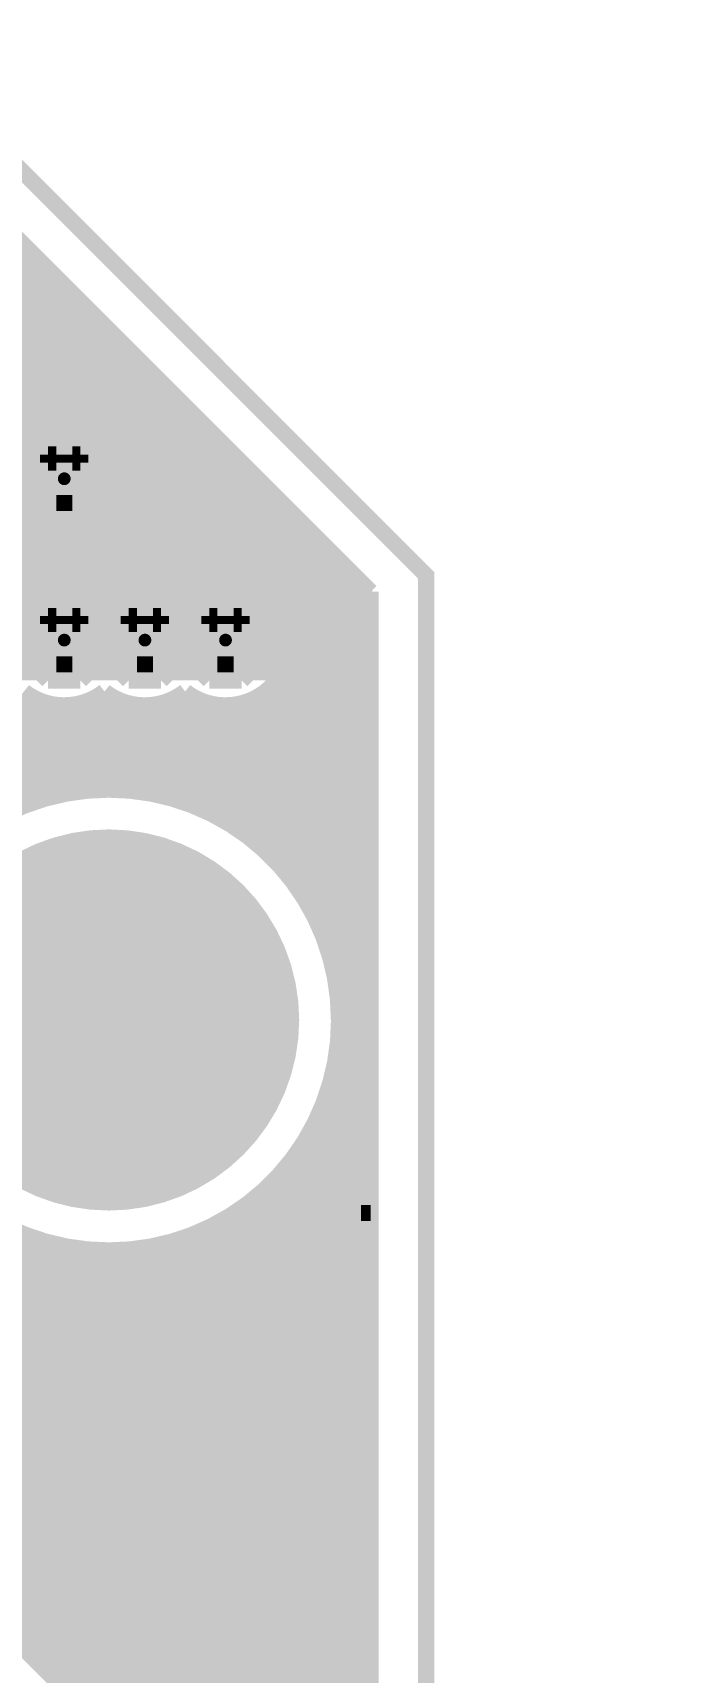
# Model space of a CAD drawing. Extents: x 980 to 1163, y 595 to 881.
# Drawn here: x 1107.46 to 1117.57, y 839.43 to 865.23 of the extents above; entities that cross this region are included whole.
import ezdxf

# ---------------------------------------------------------------- set-up
doc = ezdxf.new("R2010")
doc.units = 0
doc.header["$LTSCALE"] = 10
doc.header["$MEASUREMENT"] = 0
doc.layers.get('0').update_dxf_attribs({"linetype": 'CONTINUOUS'})
doc.layers.get('Defpoints').update_dxf_attribs({"linetype": 'CONTINUOUS'})
for name, color, linetype in [('22-304-2_BOT', 7, 'CONTINUOUS'), ('22-304-2_DRD', 7, 'CONTINUOUS'), ('22-304-2_DRL', 2, 'CONTINUOUS'), ('22-304-2_IN1', 4, 'CONTINUOUS'), ('22-304-2_IN2', 3, 'CONTINUOUS'), ('22-304-2_SMB', 5, 'CONTINUOUS'), ('22-304-2_SMT', 10, 'CONTINUOUS'), ('22-304-2_SPB', 14, 'CONTINUOUS'), ('22-304-2_SSB', 12, 'CONTINUOUS'), ('22-304-2_SST', 11, 'CONTINUOUS'), ('22-304-2_TOP', 13, 'CONTINUOUS'), ('quote', 6, 'CONTINUOUS'), ('THRUHOLE_TAP', 7, 'CONTINUOUS')]:
    doc.layers.add(name, color=color, linetype=linetype)
doc.styles.add('STILE3', font='arial.ttf', dxfattribs={"width": 1.2, "height": 3})
doc.dimstyles.new('QUOTE', dxfattribs={"dimscale": 0, "dimtxt": 3, "dimasz": 4, "dimexe": 2, "dimexo": 5, "dimgap": 2, "dimtad": 1, "dimdec": 1, "dimzin": 13, "dimdsep": 46, "dimtxsty": 'STILE3', "dimcen": 0, "dimclrt": 7, "dimadec": 0, "dimazin": 0, "dimtfac": 0.666667, "dimtdec": 1, "dimtofl": 0, "dimtmove": 2, "dimatfit": 3, "dimfxl": 0, "dimtolj": 1, "dimtzin": 13, "dimarcsym": 0})

# ---------------------------------------------------------------- blocks, each defined once
blk = doc.blocks.new('ROUND_1')
at = {"const_width": 2.99974}
blk.add_lwpolyline([(-1.49987, 0, 1), (1.49987, 0, 1)], format="xyb", close=True, dxfattribs=at)
blk = doc.blocks.new('RECTANGLE_3')
blk.add_solid([(0.4826, 0.4064), (0.4826, -0.4064), (-0.4826, 0.4064), (-0.4826, -0.4064)])
blk = doc.blocks.new('ROUND_35')
at = {"const_width": 0.40005}
blk.add_lwpolyline([(-0.200024, 0, 1), (0.200024, 0, 1)], format="xyb", close=True, dxfattribs=at)
blk = doc.blocks.new('ROUND_83')
at = {"const_width": 1.6002}
blk.add_lwpolyline([(-0.8001, 0, 1), (0.8001, 0, 1)], format="xyb", close=True, dxfattribs=at)
blk = doc.blocks.new('ROUND_86')
at = {"const_width": 0.10033}
blk.add_lwpolyline([(-0.050164, 0, 1), (0.050164, 0, 1)], format="xyb", close=True, dxfattribs=at)
blk = doc.blocks.new('ROUND_80')
at = {"const_width": 0.10033}
blk.add_lwpolyline([(-0.050164, 0, 1), (0.050164, 0, 1)], format="xyb", close=True, dxfattribs=at)
blk = doc.blocks.new('*D93')
at = {"layer": 'Defpoints', "color": 0, "transparency": 16777216}
for p in [(1146.158, 875.17), (1001.361, 819.692), (1146.158, 819.692)]:
    blk.add_point(p, dxfattribs=at)
at = {"layer": 'quote', "color": 0, "lineweight": -2, "transparency": 16777216}
for p, q in [((1001.361, 824.692), (1001.361, 877.17)), ((1146.158, 824.692), (1146.158, 877.17)), ((1005.361, 875.17), (1142.158, 875.17))]:
    blk.add_line(p, q, dxfattribs=at)
at = {"layer": 'quote', "color": 0, "transparency": 16777216}
for points in [[(1005.361, 875.837), (1005.361, 874.503), (1001.361, 875.17)], [(1142.158, 875.837), (1142.158, 874.503), (1146.158, 875.17)]]:
    blk.add_solid(points, dxfattribs=at)
at = {"layer": 'quote', "color": 7, "transparency": 16777216, "insert": (1073.759, 878.702), "char_height": 3, "attachment_point": 5, "style": 'STILE3'}
blk.add_mtext('\\A1;144.8', dxfattribs=at)

msp = doc.modelspace()

# ---------------------------------------------------------------- linework, layer by layer
at = {"layer": '22-304-2_BOT'}
for points, const_width in [([(1104.276, 863.926), (1112.023, 856.179)], 0.254), ([(1107.426, 860.777), (1089.163, 860.777)], 0.254), ([(1107.654, 860.548), (1089.163, 860.548)], 0.254), ([(1107.553, 860.65), (1107.553, 855.163)], 0.254), ([(1107.883, 860.319), (1089.163, 860.319)], 0.254), ([(1107.781, 860.421), (1107.781, 855.163)], 0.254), ([(1108.01, 860.192), (1108.01, 855.163)], 0.254), ([(1108.112, 860.091), (1089.163, 860.091)], 0.254), ([(1108.239, 859.964), (1108.239, 855.163)], 0.254), ([(1108.34, 859.862), (1089.163, 859.862)], 0.254), ([(1108.467, 859.735), (1108.467, 855.163)], 0.254), ([(1108.569, 859.634), (1089.163, 859.634)], 0.254), ([(1108.696, 859.507), (1108.696, 855.163)], 0.254), ([(1108.797, 859.405), (1089.163, 859.405)], 0.254), ([(1109.026, 859.176), (1089.163, 859.176)], 0.254), ([(1108.924, 859.278), (1108.924, 855.163)], 0.254), ([(1109.255, 858.948), (1089.163, 858.948)], 0.254), ([(1109.153, 859.049), (1109.153, 855.163)], 0.254), ([(1109.483, 858.719), (1089.163, 858.719)], 0.254), ([(1109.382, 858.821), (1109.382, 855.163)], 0.254), ([(1109.712, 858.491), (1089.163, 858.491)], 0.254), ([(1109.61, 858.592), (1109.61, 855.163)], 0.254), ([(1109.94, 858.262), (1089.163, 858.262)], 0.254), ([(1109.839, 858.364), (1109.839, 855.163)], 0.254), ([(1110.067, 858.135), (1110.067, 855.163)], 0.254), ([(1110.169, 858.033), (1089.163, 858.033)], 0.254), ([(1110.296, 857.906), (1110.296, 855.163)], 0.254), ([(1110.398, 857.805), (1089.163, 857.805)], 0.254), ([(1110.525, 857.678), (1110.525, 855.163)], 0.254), ([(1110.626, 857.576), (1089.163, 857.576)], 0.254), ([(1110.855, 857.348), (1089.163, 857.348)], 0.254), ([(1110.753, 857.449), (1110.753, 855.163)], 0.254), ([(1111.083, 857.119), (1089.163, 857.119)], 0.254), ([(1095.259, 856.606), (1095.976, 856.606), (1101.609, 850.972), (1101.609, 847.416), (1105.927, 843.098), (1107.273, 843.098), (1107.959, 842.412)], 1.27), ([(1110.982, 857.221), (1110.982, 855.163)], 0.254), ([(1111.312, 856.89), (1089.163, 856.89)], 0.254), ([(1111.21, 856.992), (1111.21, 855.163)], 0.254), ([(1111.541, 856.662), (1089.163, 856.662)], 0.254), ([(1111.439, 856.763), (1111.439, 855.163)], 0.254), ([(1111.769, 856.433), (1089.163, 856.433)], 0.254), ([(1111.668, 856.535), (1111.668, 855.163)], 0.254), ([(1111.998, 856.205), (1089.163, 856.205)], 0.254), ([(1111.896, 856.306), (1111.896, 855.163)], 0.254), ([(1112.023, 856.179), (1112.023, 855.163)], 0.254), ([(1112.023, 855.976), (1089.163, 855.976)], 0.254), ([(1112.023, 855.747), (1089.163, 855.747)], 0.254), ([(1112.023, 855.519), (1089.163, 855.519)], 0.254), ([(1112.023, 855.29), (1089.163, 855.29)], 0.254), ([(1112.023, 855.163), (1106.435, 855.163)], 0.254), ([(1111.769, 842.412), (1109.864, 842.412), (1107.959, 842.412)], 0.635), ([(1107.959, 840.99), (1106.892, 839.923), (1106.829, 839.923), (1106.829, 838.521), (1106.743, 838.447), (1106.743, 838.425)], 0.635), ([(1109.864, 840.99), (1107.959, 840.99)], 0.635), ([(1111.769, 840.99), (1109.864, 840.99)], 0.635)]:
    msp.add_lwpolyline(points, dxfattribs=dict(at, const_width=const_width))
at = {"layer": '22-304-2_DRD', "const_width": 0.254}
for points in [[(1051.358, 645.692), (1051.358, 787.691), (1054.36, 790.69), (1093.159, 790.69), (1096.158, 787.691), (1096.158, 730.69), (1099.158, 727.691), (1143.159, 727.691), (1146.158, 730.69), (1146.158, 819.692), (1143.159, 822.692), (1121.66, 822.692), (1113.659, 830.69), (1113.659, 856.69), (1105.658, 864.691), (1041.858, 864.691), (1033.86, 856.69), (1033.86, 830.69), (1025.859, 822.692), (1004.36, 822.692), (1001.361, 819.692), (1001.361, 758.691), (1024.36, 735.692), (1024.36, 645.692)], [(1107.705, 858.846), (1107.324, 858.465)], [(1108.213, 858.846), (1107.705, 858.846)], [(1108.594, 858.465), (1108.213, 858.846)], [(1107.705, 858.592), (1107.705, 858.465)], [(1107.832, 858.592), (1107.705, 858.592)], [(1107.705, 858.465), (1107.832, 858.465)], [(1107.832, 858.465), (1107.832, 858.592)], [(1108.086, 858.592), (1108.086, 858.465)], [(1108.213, 858.592), (1108.086, 858.592)], [(1108.086, 858.465), (1108.213, 858.465)], [(1108.213, 858.465), (1108.213, 858.592)], [(1108.594, 857.957), (1108.594, 858.465)], [(1107.324, 857.957), (1107.705, 857.576)], [(1107.832, 857.83), (1107.578, 858.084)], [(1108.34, 858.084), (1108.086, 857.83)], [(1108.213, 857.576), (1108.594, 857.957)], [(1108.086, 857.83), (1107.832, 857.83)], [(1107.705, 857.576), (1108.213, 857.576)], [(1107.705, 856.306), (1107.324, 855.925)], [(1108.213, 856.306), (1107.705, 856.306)], [(1108.594, 855.925), (1108.213, 856.306)], [(1108.975, 856.306), (1108.594, 855.925)], [(1109.483, 856.306), (1108.975, 856.306)], [(1109.864, 855.925), (1109.483, 856.306)], [(1110.245, 856.306), (1109.864, 855.925)], [(1110.753, 856.306), (1110.245, 856.306)], [(1111.134, 855.925), (1110.753, 856.306)], [(1107.705, 856.052), (1107.705, 855.925)], [(1107.832, 856.052), (1107.705, 856.052)], [(1107.705, 855.925), (1107.832, 855.925)], [(1107.832, 855.925), (1107.832, 856.052)], [(1108.086, 856.052), (1108.086, 855.925)], [(1108.213, 856.052), (1108.086, 856.052)], [(1108.086, 855.925), (1108.213, 855.925)], [(1108.213, 855.925), (1108.213, 856.052)], [(1108.594, 855.925), (1108.594, 855.417)], [(1108.594, 855.417), (1108.594, 855.925)], [(1108.975, 856.052), (1108.975, 855.925)], [(1109.102, 856.052), (1108.975, 856.052)], [(1108.975, 855.925), (1109.102, 855.925)], [(1109.102, 855.925), (1109.102, 856.052)], [(1109.356, 856.052), (1109.356, 855.925)], [(1109.483, 856.052), (1109.356, 856.052)], [(1109.356, 855.925), (1109.483, 855.925)], [(1109.483, 855.925), (1109.483, 856.052)], [(1109.864, 855.925), (1109.864, 855.417)], [(1109.864, 855.417), (1109.864, 855.925)], [(1110.245, 856.052), (1110.245, 855.925)], [(1110.372, 856.052), (1110.245, 856.052)], [(1110.245, 855.925), (1110.372, 855.925)], [(1110.372, 855.925), (1110.372, 856.052)], [(1110.626, 856.052), (1110.626, 855.925)], [(1110.753, 856.052), (1110.626, 856.052)], [(1110.626, 855.925), (1110.753, 855.925)], [(1110.753, 855.925), (1110.753, 856.052)], [(1111.134, 855.417), (1111.134, 855.925)], [(1107.832, 855.29), (1107.578, 855.544)], [(1108.34, 855.544), (1108.086, 855.29)], [(1109.102, 855.29), (1108.848, 855.544)], [(1109.61, 855.544), (1109.356, 855.29)], [(1110.372, 855.29), (1110.118, 855.544)], [(1110.88, 855.544), (1110.626, 855.29)], [(1107.324, 855.417), (1107.705, 855.036)], [(1108.086, 855.29), (1107.832, 855.29)], [(1108.213, 855.036), (1108.594, 855.417)], [(1108.594, 855.417), (1108.975, 855.036)], [(1109.356, 855.29), (1109.102, 855.29)], [(1109.483, 855.036), (1109.864, 855.417)], [(1109.864, 855.417), (1110.245, 855.036)], [(1110.626, 855.29), (1110.372, 855.29)], [(1110.753, 855.036), (1111.134, 855.417)], [(1107.705, 855.036), (1108.213, 855.036)], [(1108.975, 855.036), (1109.483, 855.036)], [(1110.245, 855.036), (1110.753, 855.036)], [(1109.93, 850.962), (1107.39, 848.422)], [(1109.93, 848.422), (1107.39, 850.962)]]:
    msp.add_lwpolyline(points, dxfattribs=at)
at = {"layer": '22-304-2_DRL', "const_width": 0.254}
msp.add_lwpolyline([(1051.358, 645.692), (1051.358, 787.691), (1054.36, 790.69), (1093.159, 790.69), (1096.158, 787.691), (1096.158, 730.69), (1099.158, 727.691), (1143.159, 727.691), (1146.158, 730.69), (1146.158, 819.692), (1143.159, 822.692), (1121.66, 822.692), (1113.659, 830.69), (1113.659, 856.69), (1105.658, 864.691), (1041.858, 864.691), (1033.86, 856.69), (1033.86, 830.69), (1025.859, 822.692), (1004.36, 822.692), (1001.361, 819.692), (1001.361, 758.691), (1024.36, 735.692), (1024.36, 645.692)], dxfattribs=at)
at = {"layer": '22-304-2_IN2'}
for points, const_width in [([(1105.165, 864.053), (1112.785, 856.433)], 0.254), ([(1107.477, 861.742), (1105.686, 861.742)], 0.254), ([(1107.426, 861.793), (1107.426, 859.087)], 0.254), ([(1107.705, 861.513), (1106.105, 861.513)], 0.254), ([(1107.654, 861.564), (1107.654, 859.192)], 0.254), ([(1107.934, 861.285), (1106.296, 861.285)], 0.254), ([(1107.883, 861.335), (1107.883, 859.235)], 0.254), ([(1108.162, 861.056), (1106.4, 861.056)], 0.254), ([(1108.112, 861.107), (1108.112, 859.225)], 0.254), ([(1108.391, 860.827), (1106.443, 860.827)], 0.254), ([(1108.34, 860.878), (1108.34, 859.164)], 0.254), ([(1108.62, 860.599), (1106.433, 860.599)], 0.254), ([(1108.569, 860.65), (1108.569, 859.037)], 0.254), ([(1108.848, 860.37), (1106.372, 860.37)], 0.254), ([(1108.797, 860.421), (1108.797, 858.803)], 0.254), ([(1109.026, 860.192), (1109.026, 856.677)], 0.254), ([(1109.077, 860.142), (1106.245, 860.142)], 0.254), ([(1109.255, 859.964), (1109.255, 856.697)], 0.254), ([(1109.534, 859.684), (1088.518, 859.684)], 0.254), ([(1109.305, 859.913), (1106.011, 859.913)], 0.254), ([(1109.483, 859.735), (1109.483, 856.664)], 0.254), ([(1109.763, 859.456), (1088.538, 859.456)], 0.254), ([(1109.712, 859.507), (1109.712, 856.575)], 0.254), ([(1107.814, 859.227), (1106.834, 859.227)], 0.254), ([(1109.991, 859.227), (1108.104, 859.227)], 0.254), ([(1109.94, 859.278), (1109.94, 856.532)], 0.254), ([(1110.22, 858.999), (1108.617, 858.999)], 0.254), ([(1110.169, 859.049), (1110.169, 856.641)], 0.254), ([(1110.448, 858.77), (1108.82, 858.77)], 0.254), ([(1110.398, 858.821), (1110.398, 856.692)], 0.254), ([(1110.677, 858.541), (1108.93, 858.541)], 0.254), ([(1110.626, 858.592), (1110.626, 856.69)], 0.254), ([(1110.906, 858.313), (1108.98, 858.313)], 0.254), ([(1110.855, 858.364), (1110.855, 856.634)], 0.254), ([(1111.083, 858.135), (1111.083, 856.514)], 0.254), ([(1111.134, 858.084), (1108.978, 858.084)], 0.254), ([(1111.312, 857.906), (1111.312, 856.296)], 0.254), ([(1108.797, 857.619), (1108.797, 856.601)], 0.254), ([(1111.591, 857.627), (1108.803, 857.627)], 0.254), ([(1111.363, 857.856), (1108.922, 857.856)], 0.254), ([(1111.541, 857.678), (1111.541, 851.892)], 0.254), ([(1108.569, 857.386), (1108.569, 856.497)], 0.254), ([(1111.82, 857.398), (1108.584, 857.398)], 0.254), ([(1111.769, 857.449), (1111.769, 851.556)], 0.254), ([(1112.049, 857.17), (1084.068, 857.17)], 0.254), ([(1107.426, 857.335), (1107.426, 856.547)], 0.254), ([(1107.654, 857.231), (1107.654, 856.652)], 0.254), ([(1107.883, 857.188), (1107.883, 856.695)], 0.254), ([(1108.112, 857.195), (1108.112, 856.685)], 0.254), ([(1108.34, 857.259), (1108.34, 856.624)], 0.254), ([(1111.998, 857.221), (1111.998, 851.107)], 0.254), ([(1112.277, 856.941), (1084.086, 856.941)], 0.254), ([(1112.226, 856.992), (1112.226, 850.345)], 0.254), ([(1112.506, 856.713), (1084.068, 856.713)], 0.254), ([(1112.455, 856.763), (1112.455, 824.571)], 0.254), ([(1112.734, 856.484), (1111.124, 856.484)], 0.254), ([(1112.684, 856.535), (1112.684, 820.993)], 0.254), ([(1112.785, 856.433), (1112.785, 830.271)], 0.254), ([(1112.785, 856.255), (1111.343, 856.255)], 0.254), ([(1112.785, 856.027), (1111.462, 856.027)], 0.254), ([(1112.785, 855.798), (1111.518, 855.798)], 0.254), ([(1112.785, 855.57), (1111.52, 855.57)], 0.254), ([(1112.785, 855.341), (1111.47, 855.341)], 0.254), ([(1111.312, 855.044), (1111.312, 852.163)], 0.254), ([(1112.785, 855.112), (1111.36, 855.112)], 0.254), ([(1107.426, 854.795), (1107.426, 853.101)], 0.254), ([(1108.569, 854.846), (1108.569, 853.317)], 0.254), ([(1109.94, 854.81), (1109.94, 853.083)], 0.254), ([(1111.083, 854.828), (1111.083, 852.387)], 0.254), ([(1112.785, 854.884), (1111.157, 854.884)], 0.254), ([(1107.814, 854.655), (1106.834, 854.655)], 0.254), ([(1107.654, 854.691), (1107.654, 853.174)], 0.254), ([(1107.883, 854.648), (1107.883, 853.233)], 0.254), ([(1109.084, 854.655), (1108.104, 854.655)], 0.254), ([(1108.112, 854.655), (1108.112, 853.276)], 0.254), ([(1108.34, 854.719), (1108.34, 853.304)], 0.254), ([(1108.797, 854.739), (1108.797, 853.314)], 0.254), ([(1109.026, 854.665), (1109.026, 853.299)], 0.254), ([(1109.255, 854.645), (1109.255, 853.268)], 0.254), ([(1110.354, 854.655), (1109.374, 854.655)], 0.254), ([(1109.483, 854.675), (1109.483, 853.223)], 0.254), ([(1109.712, 854.764), (1109.712, 853.162)], 0.254), ([(1110.169, 854.698), (1110.169, 852.989)], 0.254), ([(1110.398, 854.65), (1110.398, 852.872)], 0.254), ([(1110.626, 854.653), (1110.626, 852.737)], 0.254), ([(1112.785, 854.655), (1110.644, 854.655)], 0.254), ([(1110.855, 854.709), (1110.855, 852.577)], 0.254), ([(1112.785, 854.427), (1084.086, 854.427)], 0.254), ([(1112.785, 854.198), (1084.071, 854.198)], 0.254), ([(1112.785, 853.969), (1103.471, 853.969)], 0.254), ([(1112.785, 853.741), (1103.705, 853.741)], 0.254), ([(1112.785, 853.512), (1103.832, 853.512)], 0.254), ([(1108.165, 853.284), (1103.893, 853.284)], 0.254), ([(1112.785, 853.284), (1109.153, 853.284)], 0.254), ([(1112.785, 853.055), (1110.014, 853.055)], 0.254), ([(1112.785, 852.826), (1110.481, 852.826)], 0.254), ([(1112.785, 852.598), (1110.827, 852.598)], 0.254), ([(1112.785, 852.369), (1111.104, 852.369)], 0.254), ([(1112.785, 852.141), (1111.332, 852.141)], 0.254), ([(1112.785, 851.912), (1111.525, 851.912)], 0.254), ([(1112.785, 851.683), (1111.688, 851.683)], 0.254), ([(1112.785, 851.455), (1111.828, 851.455)], 0.254), ([(1112.785, 851.226), (1111.945, 851.226)], 0.254), ([(1112.785, 850.998), (1112.041, 850.998)], 0.254), ([(1112.785, 850.769), (1112.122, 850.769)], 0.254), ([(1112.785, 850.54), (1112.183, 850.54)], 0.254), ([(1089.483, 839.212), (1089.544, 839.27), (1089.544, 843.606), (1095.63, 849.692), (1108.66, 849.692)], 1.27), ([(1112.785, 850.312), (1112.232, 850.312)], 0.254), ([(1112.785, 850.083), (1112.265, 850.083)], 0.254), ([(1112.785, 849.855), (1112.282, 849.855)], 0.254), ([(1112.785, 849.626), (1112.285, 849.626)], 0.254), ([(1112.785, 849.397), (1112.272, 849.397)], 0.254), ([(1112.785, 849.169), (1112.247, 849.169)], 0.254), ([(1112.785, 848.94), (1112.206, 848.94)], 0.254), ([(1112.226, 849.037), (1112.226, 824.79)], 0.254), ([(1112.785, 848.712), (1112.15, 848.712)], 0.254), ([(1112.785, 848.483), (1112.079, 848.483)], 0.254), ([(1112.785, 848.254), (1111.988, 848.254)], 0.254), ([(1111.998, 848.275), (1111.998, 824.909)], 0.254), ([(1111.769, 847.825), (1111.769, 824.965)], 0.254), ([(1112.785, 848.026), (1111.881, 848.026)], 0.254), ([(1112.785, 847.569), (1111.599, 847.569)], 0.254), ([(1112.785, 847.797), (1111.751, 847.797)], 0.254), ([(1112.785, 847.34), (1111.419, 847.34)], 0.254), ([(1111.541, 847.49), (1111.541, 824.968)], 0.254), ([(1112.785, 847.111), (1111.208, 847.111)], 0.254), ([(1111.312, 847.218), (1111.312, 824.917)], 0.254), ([(1110.855, 846.804), (1110.855, 834.874)], 0.254), ([(1112.785, 846.883), (1110.954, 846.883)], 0.254), ([(1111.083, 846.995), (1111.083, 824.808)], 0.254), ([(1110.398, 846.509), (1110.398, 835.463)], 0.254), ([(1110.626, 846.644), (1110.626, 835.265)], 0.254), ([(1112.785, 846.654), (1110.642, 846.654)], 0.254), ([(1107.426, 846.281), (1107.426, 839.9)], 0.254), ([(1109.94, 846.299), (1109.94, 835.646)], 0.254), ([(1110.169, 846.393), (1110.169, 835.582)], 0.254), ([(1112.785, 846.426), (1110.235, 846.426)], 0.254), ([(1107.69, 846.197), (1093.918, 846.197)], 0.254), ([(1107.654, 846.207), (1107.654, 839.773)], 0.254), ([(1107.883, 846.149), (1107.883, 839.585)], 0.254), ([(1108.112, 846.106), (1108.112, 839.303)], 0.254), ([(1108.34, 846.078), (1108.34, 838.884)], 0.254), ([(1108.569, 846.065), (1108.569, 838.917)], 0.254), ([(1108.797, 846.067), (1108.797, 838.897)], 0.254), ([(1109.026, 846.083), (1109.026, 838.821)], 0.254), ([(1109.255, 846.113), (1109.255, 838.676)], 0.254), ([(1109.483, 846.159), (1109.483, 838.404)], 0.254), ([(1112.785, 846.197), (1109.628, 846.197)], 0.254), ([(1109.712, 846.22), (1109.712, 835.661)], 0.254), ([(1112.785, 845.74), (1093.461, 845.74)], 0.254), ([(1112.785, 845.968), (1093.69, 845.968)], 0.254), ([(1112.785, 845.511), (1093.232, 845.511)], 0.254), ([(1112.785, 845.283), (1093.004, 845.283)], 0.254), ([(1112.785, 845.054), (1092.775, 845.054)], 0.254), ([(1112.785, 844.825), (1092.547, 844.825)], 0.254), ([(1112.785, 844.597), (1092.318, 844.597)], 0.254), ([(1112.785, 844.368), (1092.089, 844.368)], 0.254), ([(1112.785, 844.14), (1091.861, 844.14)], 0.254), ([(1112.785, 843.911), (1091.632, 843.911)], 0.254), ([(1112.785, 843.682), (1101.566, 843.682)], 0.254), ([(1112.785, 843.454), (1101.8, 843.454)], 0.254), ([(1112.785, 843.225), (1101.927, 843.225)], 0.254), ([(1112.785, 842.997), (1101.988, 842.997)], 0.254), ([(1112.785, 842.768), (1101.998, 842.768)], 0.254), ([(1112.785, 842.539), (1101.955, 842.539)], 0.254), ([(1112.785, 842.311), (1101.851, 842.311)], 0.254), ([(1112.785, 842.082), (1101.66, 842.082)], 0.254), ([(1112.785, 841.625), (1090.807, 841.625)], 0.254), ([(1112.785, 841.854), (1101.241, 841.854)], 0.254), ([(1112.785, 841.396), (1090.807, 841.396)], 0.254), ([(1112.785, 841.168), (1090.807, 841.168)], 0.254), ([(1112.785, 840.939), (1090.807, 840.939)], 0.254), ([(1112.785, 840.711), (1090.807, 840.711)], 0.254), ([(1112.785, 840.482), (1090.807, 840.482)], 0.254), ([(1112.785, 840.253), (1090.807, 840.253)], 0.254), ([(1112.785, 840.025), (1107.04, 840.025)], 0.254), ([(1112.785, 839.796), (1107.619, 839.796)], 0.254), ([(1112.785, 839.568), (1107.901, 839.568)], 0.254), ([(1112.785, 839.339), (1108.089, 839.339)], 0.254)]:
    msp.add_lwpolyline(points, dxfattribs=dict(at, const_width=const_width))
at = {"layer": '22-304-2_IN2', "const_width": 0.254}
for points in [[(1107.959, 859.237, 0.168513), (1107.324, 859.017)], [(1108.985, 858.211, 0.414214), (1107.959, 859.237)], [(1107.959, 857.185, 0.414214), (1108.985, 858.211)], [(1107.324, 857.403, 0.168119), (1107.959, 857.184)], [(1107.959, 856.697, 0.168513), (1107.324, 856.477)], [(1108.594, 856.476, 0.168513), (1107.959, 856.697)], [(1109.229, 856.697, 0.168513), (1108.594, 856.477)], [(1109.864, 856.476, 0.168513), (1109.229, 856.697)], [(1110.499, 856.697, 0.168513), (1109.864, 856.477)], [(1111.525, 855.671, 0.414214), (1110.499, 856.697)], [(1110.499, 854.645, 0.414214), (1111.525, 855.671)], [(1107.324, 854.863, 0.168119), (1107.959, 854.644)], [(1107.959, 854.645, 0.168119), (1108.593, 854.864)], [(1108.594, 854.863, 0.168119), (1109.229, 854.644)], [(1109.229, 854.645, 0.168119), (1109.863, 854.864)], [(1109.864, 854.863, 0.168119), (1110.499, 854.644)], [(1108.66, 853.317, 0.313736), (1105.259, 850.952)], [(1112.285, 849.692, 0.414214), (1108.66, 853.317)], [(1108.66, 846.065, 0.414214), (1112.287, 849.692)], [(1105.259, 848.43, 0.313556), (1108.66, 846.065)], [(1108.305, 838.877, 0.333906), (1106.743, 840.05)]]:
    msp.add_lwpolyline(points, format="xyb", dxfattribs=at)
at = {"layer": '22-304-2_SMB', "const_width": 0.254}
for points in [[(1103.895, 863.037), (1110.118, 856.814)], [(1107.35, 859.583), (1090.052, 859.583)], [(1107.578, 859.354), (1090.052, 859.354)], [(1107.527, 859.405), (1107.527, 855.798)], [(1107.756, 859.176), (1107.756, 855.798)], [(1107.807, 859.126), (1090.052, 859.126)], [(1108.035, 858.897), (1090.052, 858.897)], [(1107.985, 858.948), (1107.985, 855.798)], [(1108.264, 858.668), (1090.052, 858.668)], [(1108.213, 858.719), (1108.213, 855.798)], [(1108.493, 858.44), (1090.052, 858.44)], [(1108.442, 858.491), (1108.442, 855.798)], [(1108.721, 858.211), (1090.052, 858.211)], [(1108.67, 858.262), (1108.67, 855.798)], [(1108.95, 857.983), (1090.052, 857.983)], [(1108.899, 858.033), (1108.899, 855.798)], [(1109.178, 857.754), (1090.052, 857.754)], [(1109.128, 857.805), (1109.128, 855.798)], [(1109.407, 857.525), (1090.052, 857.525)], [(1109.356, 857.576), (1109.356, 855.798)], [(1109.585, 857.348), (1109.585, 855.798)], [(1109.636, 857.297), (1090.052, 857.297)], [(1109.813, 857.119), (1109.813, 855.798)], [(1109.864, 857.068), (1090.052, 857.068)], [(1110.093, 856.84), (1090.052, 856.84)], [(1110.042, 856.89), (1110.042, 855.798)], [(1110.118, 856.611), (1090.052, 856.611)], [(1110.118, 856.814), (1110.118, 855.798)], [(1110.118, 856.382), (1090.052, 856.382)], [(1110.118, 856.154), (1090.052, 856.154)], [(1110.118, 855.925), (1090.052, 855.925)], [(1110.118, 855.798), (1106.054, 855.798)]]:
    msp.add_lwpolyline(points, dxfattribs=at)
at = {"layer": '22-304-2_SMT', "const_width": 0.254}
for points in [[(1103.895, 863.037), (1110.118, 856.814)], [(1107.35, 859.583), (1090.052, 859.583)], [(1107.578, 859.354), (1090.052, 859.354)], [(1107.527, 859.405), (1107.527, 855.798)], [(1107.756, 859.176), (1107.756, 855.798)], [(1107.807, 859.126), (1090.052, 859.126)], [(1108.035, 858.897), (1090.052, 858.897)], [(1107.985, 858.948), (1107.985, 855.798)], [(1108.264, 858.668), (1090.052, 858.668)], [(1108.213, 858.719), (1108.213, 855.798)], [(1108.493, 858.44), (1090.052, 858.44)], [(1108.442, 858.491), (1108.442, 855.798)], [(1108.721, 858.211), (1090.052, 858.211)], [(1108.67, 858.262), (1108.67, 855.798)], [(1108.95, 857.983), (1090.052, 857.983)], [(1108.899, 858.033), (1108.899, 855.798)], [(1109.178, 857.754), (1090.052, 857.754)], [(1109.128, 857.805), (1109.128, 855.798)], [(1109.407, 857.525), (1090.052, 857.525)], [(1109.356, 857.576), (1109.356, 855.798)], [(1109.585, 857.348), (1109.585, 855.798)], [(1109.636, 857.297), (1090.052, 857.297)], [(1109.813, 857.119), (1109.813, 855.798)], [(1109.864, 857.068), (1090.052, 857.068)], [(1110.093, 856.84), (1090.052, 856.84)], [(1110.042, 856.89), (1110.042, 855.798)], [(1110.118, 856.611), (1090.052, 856.611)], [(1110.118, 856.814), (1110.118, 855.798)], [(1110.118, 856.382), (1090.052, 856.382)], [(1110.118, 856.154), (1090.052, 856.154)], [(1110.118, 855.925), (1090.052, 855.925)], [(1110.118, 855.798), (1106.054, 855.798)]]:
    msp.add_lwpolyline(points, dxfattribs=at)
at = {"layer": '22-304-2_SSB', "const_width": 0.152}
for points in [[(1107.134, 840.241), (1107.134, 843.162), (1108.772, 843.162), (1108.772, 840.241), (1107.134, 840.241)], [(1109.039, 840.241), (1109.039, 843.162), (1110.677, 843.162), (1110.677, 840.241), (1109.039, 840.241)], [(1110.944, 840.241), (1110.944, 843.162), (1112.582, 843.162), (1112.582, 840.241), (1110.944, 840.241)], [(1109.89, 839.801), (1109.89, 839.446), (1110.06, 839.387), (1110.23, 839.387), (1110.398, 839.446), (1110.398, 839.801), (1110.23, 839.86), (1110.06, 839.86), (1109.382, 839.623)], [(1111.795, 839.446), (1111.795, 839.801), (1111.627, 839.86), (1111.457, 839.86), (1111.287, 839.801), (1111.287, 839.446), (1111.457, 839.387), (1111.627, 839.387), (1112.303, 839.623)]]:
    msp.add_lwpolyline(points, dxfattribs=at)
at = {"layer": '22-304-2_SST', "const_width": 0.152}
for points in [[(1109.118, 840.385), (1109.118, 840.896), (1110.319, 840.896), (1110.319, 833.527), (1110.067, 833.527)], [(1106.092, 840.385), (1108.668, 840.385)], [(1108.668, 839.405), (1108.668, 840.385), (1109.118, 840.385), (1109.128, 840.385), (1110.067, 840.007), (1110.067, 839.405), (1108.668, 839.405), (1108.668, 834.307), (1110.067, 834.307), (1110.067, 835.857), (1108.668, 835.857)], [(1105.473, 837.185), (1108.013, 837.185), (1108.013, 839.725), (1106.174, 839.725), (1105.473, 839.027), (1105.473, 837.185)], [(1110.067, 839.405), (1110.067, 838.056), (1110.067, 837.53), (1108.668, 837.53)]]:
    msp.add_lwpolyline(points, dxfattribs=at)
at = {"layer": '22-304-2_TOP'}
for points, const_width in [([(1104.276, 863.926), (1112.023, 856.179), (1112.023, 855.163), (1106.435, 855.163), (1103.514, 852.242), (1103.514, 850.845), (1089.163, 850.845)], 0.254), ([(1107.426, 860.777), (1089.163, 860.777)], 0.254), ([(1107.654, 860.548), (1089.163, 860.548)], 0.254), ([(1107.553, 860.65), (1107.553, 855.163)], 0.254), ([(1107.883, 860.319), (1089.163, 860.319)], 0.254), ([(1107.781, 860.421), (1107.781, 855.163)], 0.254), ([(1108.01, 860.192), (1108.01, 855.163)], 0.254), ([(1108.112, 860.091), (1089.163, 860.091)], 0.254), ([(1108.239, 859.964), (1108.239, 855.163)], 0.254), ([(1108.34, 859.862), (1089.163, 859.862)], 0.254), ([(1108.467, 859.735), (1108.467, 855.163)], 0.254), ([(1087.512, 859.481), (1087.512, 847.797), (1095.513, 839.796), (1107.324, 839.796), (1108.721, 838.399), (1108.721, 838.018), (1108.594, 837.891)], 0.254), ([(1108.569, 859.634), (1089.163, 859.634)], 0.254), ([(1108.696, 859.507), (1108.696, 855.163)], 0.254), ([(1108.797, 859.405), (1089.163, 859.405)], 0.254), ([(1109.026, 859.176), (1089.163, 859.176)], 0.254), ([(1108.924, 859.278), (1108.924, 855.163)], 0.254), ([(1109.255, 858.948), (1089.163, 858.948)], 0.254), ([(1109.153, 859.049), (1109.153, 855.163)], 0.254), ([(1109.483, 858.719), (1089.163, 858.719)], 0.254), ([(1109.382, 858.821), (1109.382, 855.163)], 0.254), ([(1109.712, 858.491), (1089.163, 858.491)], 0.254), ([(1109.61, 858.592), (1109.61, 855.163)], 0.254), ([(1109.94, 858.262), (1089.163, 858.262)], 0.254), ([(1109.839, 858.364), (1109.839, 855.163)], 0.254), ([(1110.067, 858.135), (1110.067, 855.163)], 0.254), ([(1110.169, 858.033), (1089.163, 858.033)], 0.254), ([(1110.296, 857.906), (1110.296, 855.163)], 0.254), ([(1110.398, 857.805), (1089.163, 857.805)], 0.254), ([(1110.525, 857.678), (1110.525, 855.163)], 0.254), ([(1110.626, 857.576), (1089.163, 857.576)], 0.254), ([(1110.855, 857.348), (1089.163, 857.348)], 0.254), ([(1110.753, 857.449), (1110.753, 855.163)], 0.254), ([(1111.083, 857.119), (1089.163, 857.119)], 0.254), ([(1110.982, 857.221), (1110.982, 855.163)], 0.254), ([(1111.312, 856.89), (1089.163, 856.89)], 0.254), ([(1111.21, 856.992), (1111.21, 855.163)], 0.254), ([(1111.541, 856.662), (1089.163, 856.662)], 0.254), ([(1111.439, 856.763), (1111.439, 855.163)], 0.254), ([(1111.769, 856.433), (1089.163, 856.433)], 0.254), ([(1111.668, 856.535), (1111.668, 855.163)], 0.254), ([(1111.998, 856.205), (1089.163, 856.205)], 0.254), ([(1111.896, 856.306), (1111.896, 855.163)], 0.254), ([(1112.023, 855.976), (1089.163, 855.976)], 0.254), ([(1112.023, 855.747), (1089.163, 855.747)], 0.254), ([(1112.023, 855.519), (1089.163, 855.519)], 0.254), ([(1112.023, 855.29), (1089.163, 855.29)], 0.254), ([(1112.785, 846.865), (1112.785, 837.955)], 0.254), ([(1112.785, 846.654), (1112.633, 846.654)], 0.254), ([(1112.684, 846.72), (1112.684, 838.132)], 0.254), ([(1112.785, 846.426), (1112.447, 846.426)], 0.254), ([(1112.455, 846.433), (1112.455, 838.371)], 0.254), ([(1112.226, 846.184), (1112.226, 838.6)], 0.254), ([(1112.785, 846.197), (1112.237, 846.197)], 0.254), ([(1112.785, 845.74), (1111.726, 845.74)], 0.254), ([(1111.769, 845.773), (1111.769, 839.057)], 0.254), ([(1112.785, 845.968), (1111.998, 845.968)], 0.254), ([(1111.998, 845.966), (1111.998, 838.828)], 0.254), ([(1112.785, 845.511), (1111.406, 845.511)], 0.254), ([(1111.541, 845.603), (1111.541, 839.286)], 0.254), ([(1112.785, 845.283), (1111.02, 845.283)], 0.254), ([(1111.083, 845.316), (1111.083, 839.743)], 0.254), ([(1111.312, 845.45), (1111.312, 839.514)], 0.254), ([(1110.398, 845.001), (1110.398, 840.429)], 0.254), ([(1112.785, 845.054), (1110.532, 845.054)], 0.254), ([(1110.626, 845.092), (1110.626, 840.2)], 0.254), ([(1110.855, 845.196), (1110.855, 839.971)], 0.254), ([(1107.502, 844.825), (1091.381, 844.825)], 0.254), ([(1107.426, 844.843), (1107.426, 843.4)], 0.254), ([(1107.654, 844.792), (1107.654, 843.172)], 0.254), ([(1107.883, 844.749), (1107.883, 842.943)], 0.254), ([(1108.112, 844.719), (1108.112, 842.715)], 0.254), ([(1109.026, 844.703), (1109.026, 841.8)], 0.254), ([(1109.255, 844.724), (1109.255, 841.572)], 0.254), ([(1109.483, 844.757), (1109.483, 841.343)], 0.254), ([(1109.712, 844.803), (1109.712, 841.114)], 0.254), ([(1112.785, 844.825), (1109.816, 844.825)], 0.254), ([(1109.94, 844.856), (1109.94, 840.886)], 0.254), ([(1110.169, 844.922), (1110.169, 840.657)], 0.254), ([(1112.785, 844.597), (1091.609, 844.597)], 0.254), ([(1108.34, 844.698), (1108.34, 842.486)], 0.254), ([(1108.569, 844.691), (1108.569, 842.257)], 0.254), ([(1108.797, 844.691), (1108.797, 842.029)], 0.254), ([(1112.785, 844.368), (1091.838, 844.368)], 0.254), ([(1112.785, 844.14), (1092.066, 844.14)], 0.254), ([(1112.785, 843.911), (1092.295, 843.911)], 0.254), ([(1112.785, 843.682), (1101.322, 843.682)], 0.254), ([(1112.785, 843.454), (1107.373, 843.454)], 0.254), ([(1107.408, 843.421), (1112.6, 838.229)], 0.254), ([(1112.785, 843.225), (1107.601, 843.225)], 0.254), ([(1105.292, 833.827), (1105.419, 833.827), (1106.054, 833.192), (1111.515, 833.192), (1112.023, 833.7), (1112.023, 837.637), (1106.816, 842.844), (1100.974, 842.844)], 0.635), ([(1112.785, 842.997), (1107.83, 842.997)], 0.254), ([(1112.785, 842.768), (1108.058, 842.768)], 0.254), ([(1112.785, 842.539), (1108.287, 842.539)], 0.254), ([(1112.785, 842.311), (1108.516, 842.311)], 0.254), ([(1106.473, 842.019), (1111.198, 837.294)], 0.254), ([(1112.785, 842.082), (1108.744, 842.082)], 0.254), ([(1112.785, 841.854), (1108.973, 841.854)], 0.254), ([(1112.785, 841.625), (1109.201, 841.625)], 0.254), ([(1112.785, 841.396), (1109.43, 841.396)], 0.254), ([(1112.785, 841.168), (1109.659, 841.168)], 0.254), ([(1107.553, 840.939), (1095.267, 840.939)], 0.254), ([(1107.426, 841.066), (1107.426, 840.424)], 0.254), ([(1107.654, 840.838), (1107.654, 840.337)], 0.254), ([(1112.785, 840.939), (1109.887, 840.939)], 0.254), ([(1107.781, 840.711), (1095.495, 840.711)], 0.254), ([(1107.883, 840.609), (1107.883, 840.134)], 0.254), ([(1112.785, 840.711), (1110.116, 840.711)], 0.254), ([(1108.01, 840.482), (1095.724, 840.482)], 0.254), ([(1108.112, 840.38), (1108.112, 839.905)], 0.254), ([(1112.785, 840.482), (1110.344, 840.482)], 0.254), ([(1108.239, 840.253), (1107.764, 840.253)], 0.254), ([(1107.776, 840.241), (1109.171, 838.849)], 0.254), ([(1108.34, 840.152), (1108.34, 839.677)], 0.254), ([(1112.785, 840.253), (1110.573, 840.253)], 0.254), ([(1108.467, 840.025), (1107.992, 840.025)], 0.254), ([(1108.569, 839.923), (1108.569, 839.448)], 0.254), ([(1112.785, 840.025), (1110.802, 840.025)], 0.254), ([(1108.696, 839.796), (1108.221, 839.796)], 0.254), ([(1108.924, 839.568), (1108.449, 839.568)], 0.254), ([(1108.797, 839.695), (1108.797, 839.22)], 0.254), ([(1112.785, 839.796), (1111.03, 839.796)], 0.254), ([(1112.785, 839.568), (1111.259, 839.568)], 0.254), ([(1109.153, 839.339), (1108.678, 839.339)], 0.254), ([(1109.026, 839.466), (1109.026, 838.991)], 0.254), ([(1112.785, 839.339), (1111.487, 839.339)], 0.254)]:
    msp.add_lwpolyline(points, dxfattribs=dict(at, const_width=const_width))
at = {"layer": '22-304-2_TOP', "const_width": 0.254}
for points in [[(1103.657, 849.692, 0.414214), (1108.66, 844.688)], [(1108.66, 844.688, 0.247361), (1112.785, 846.865)], [(1107.4, 843.428, 0.198912), (1106.816, 843.67)], [(1107.4, 843.428, 0.198912), (1106.816, 843.67)], [(1107.774, 840.246, 0.198912), (1107.324, 840.432)]]:
    msp.add_lwpolyline(points, format="xyb", dxfattribs=at)

# ---------------------------------------------------------------- block references
at = {"layer": '22-304-2_BOT'}
for name, p in [('ROUND_35', (1107.959, 858.211)), ('ROUND_35', (1107.959, 855.671)), ('ROUND_35', (1109.229, 855.671)), ('ROUND_35', (1110.499, 855.671)), ('ROUND_1', (1108.66, 849.692)), ('RECTANGLE_3', (1107.959, 842.412)), ('RECTANGLE_3', (1109.864, 842.412)), ('RECTANGLE_3', (1111.769, 842.412)), ('RECTANGLE_3', (1107.959, 840.99)), ('RECTANGLE_3', (1109.864, 840.99)), ('RECTANGLE_3', (1111.769, 840.99))]:
    msp.add_blockref(name, p, dxfattribs=at)
at = {"layer": '22-304-2_DRL'}
for name, p in [('ROUND_86', (1107.959, 858.211)), ('ROUND_86', (1107.959, 855.671)), ('ROUND_86', (1109.229, 855.671)), ('ROUND_86', (1110.499, 855.671)), ('ROUND_83', (1108.66, 849.692))]:
    msp.add_blockref(name, p, dxfattribs=at)
at = {"layer": '22-304-2_IN1'}
for name, p in [('ROUND_35', (1107.959, 858.211)), ('ROUND_35', (1107.959, 855.671)), ('ROUND_35', (1109.229, 855.671)), ('ROUND_35', (1110.499, 855.671)), ('ROUND_1', (1108.66, 849.692))]:
    msp.add_blockref(name, p, dxfattribs=at)
at = {"layer": '22-304-2_IN2'}
for name, p in [('ROUND_35', (1107.959, 858.211)), ('ROUND_35', (1107.959, 855.671)), ('ROUND_35', (1109.229, 855.671)), ('ROUND_35', (1110.499, 855.671)), ('ROUND_1', (1108.66, 849.692))]:
    msp.add_blockref(name, p, dxfattribs=at)
at = {"layer": '22-304-2_SMB'}
for name, p in [('ROUND_1', (1108.66, 849.692)), ('RECTANGLE_3', (1107.959, 842.412)), ('RECTANGLE_3', (1109.864, 842.412)), ('RECTANGLE_3', (1111.769, 842.412)), ('RECTANGLE_3', (1107.959, 840.99)), ('RECTANGLE_3', (1109.864, 840.99)), ('RECTANGLE_3', (1111.769, 840.99))]:
    msp.add_blockref(name, p, dxfattribs=at)
at = {"layer": '22-304-2_SMT'}
msp.add_blockref('ROUND_1', (1108.66, 849.692), dxfattribs=at)
at = {"layer": '22-304-2_SPB'}
for p in [(1107.959, 842.412), (1109.864, 842.412), (1111.769, 842.412), (1107.959, 840.99), (1109.864, 840.99), (1111.769, 840.99)]:
    msp.add_blockref('RECTANGLE_3', p, dxfattribs=at)
at = {"layer": '22-304-2_TOP'}
for name, p in [('ROUND_35', (1107.959, 858.211)), ('ROUND_35', (1107.959, 855.671)), ('ROUND_35', (1109.229, 855.671)), ('ROUND_35', (1110.499, 855.671)), ('ROUND_1', (1108.66, 849.692))]:
    msp.add_blockref(name, p, dxfattribs=at)
at = {"layer": 'THRUHOLE_TAP'}
for name, p in [('ROUND_80', (1107.959, 858.211)), ('ROUND_80', (1107.959, 855.671)), ('ROUND_80', (1109.229, 855.671)), ('ROUND_80', (1110.499, 855.671)), ('ROUND_83', (1108.66, 849.692))]:
    msp.add_blockref(name, p, dxfattribs=at)

# ---------------------------------------------------------------- dimensions: what is measured, and where the dimension line sits
at = {"layer": 'quote'}
dim = msp.add_linear_dim(base=(1146.158, 875.17), p1=(1001.361, 819.692), p2=(1146.158, 819.692), dimstyle='QUOTE', override={"dimscale": 1}, dxfattribs=at)
dim.commit()
dim.dimension.update_dxf_attribs({"geometry": '*D93', "text_midpoint": (1073.759, 878.702)})

doc.saveas('drawing.dxf')
